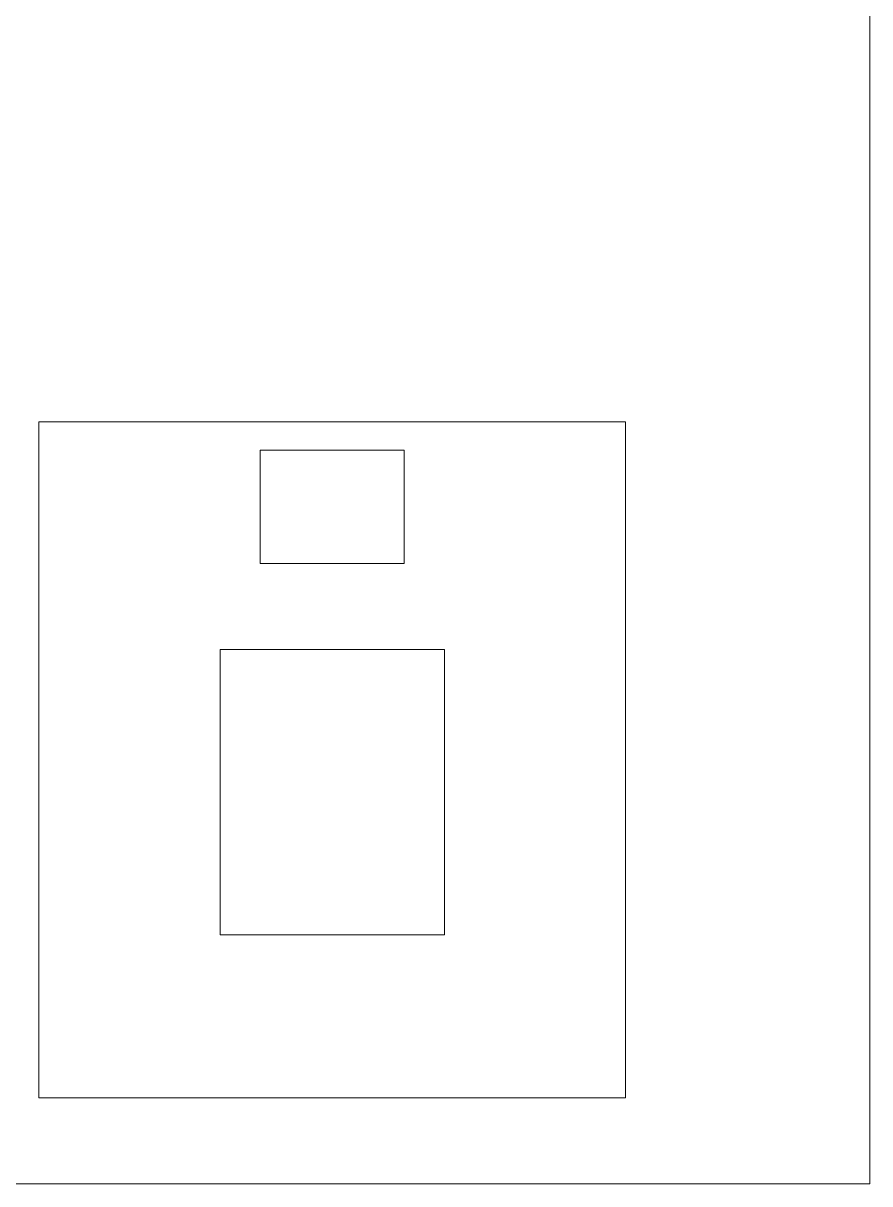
# Model space of a CAD drawing. Header units: centimetres. Extents: x 102.9 to 107.9, y 82.26 to 89.76.
# Drawn here: x 105.177 to 107.896, y 82.256 to 85.985 of the extents above; entities that cross this region are included whole.
import ezdxf

# ---------------------------------------------------------------- set-up
doc = ezdxf.new("R2010")
doc.units = ezdxf.units.CM
doc.header["$MEASUREMENT"] = 0
doc.layers.add('Layer 1', color=7, linetype='Continuous')

msp = doc.modelspace()

# ---------------------------------------------------------------- linework, layer by layer
at = {"layer": 'Layer 1', "color": 5, "lineweight": 9}
for points in [[(107.89634, 82.25634), (107.89634, 82.25634), (107.89634, 89.75634), (107.89634, 89.75634)], [(102.89634, 82.25634), (102.89634, 82.25634), (107.89634, 82.25634), (107.89634, 82.25634)]]:
    msp.add_open_spline(points, degree=3, dxfattribs=at)
at = {"layer": 'Layer 1', "lineweight": 18}
for points in [[(107.11182, 84.7045), (107.11182, 84.7045), (105.22684, 84.7045), (105.22684, 84.7045)], [(105.22684, 84.7045), (105.22684, 84.7045), (105.22684, 82.5327), (105.22684, 82.5327)], [(107.11182, 82.5327), (107.11182, 82.5327), (107.11182, 84.7045), (107.11182, 84.7045)], [(106.40037, 84.61347), (106.40037, 84.61347), (105.93829, 84.61347), (105.93829, 84.61347)], [(105.93829, 84.61347), (105.93829, 84.61347), (105.93829, 84.24936), (105.93829, 84.24936)], [(106.40037, 84.24936), (106.40037, 84.24936), (106.40037, 84.61347), (106.40037, 84.61347)], [(105.93829, 84.24936), (105.93829, 84.24936), (106.40037, 84.24936), (106.40037, 84.24936)], [(106.52966, 83.97291), (106.52966, 83.97291), (105.80901, 83.97291), (105.80901, 83.97291)], [(105.80901, 83.97291), (105.80901, 83.97291), (105.80901, 83.05631), (105.80901, 83.05631)], [(106.52966, 83.05631), (106.52966, 83.05631), (106.52966, 83.97291), (106.52966, 83.97291)], [(105.80901, 83.05631), (105.80901, 83.05631), (106.52966, 83.05631), (106.52966, 83.05631)], [(105.22684, 82.5327), (105.22684, 82.5327), (107.11182, 82.5327), (107.11182, 82.5327)]]:
    msp.add_open_spline(points, degree=3, dxfattribs=at)

doc.saveas('drawing.dxf')
